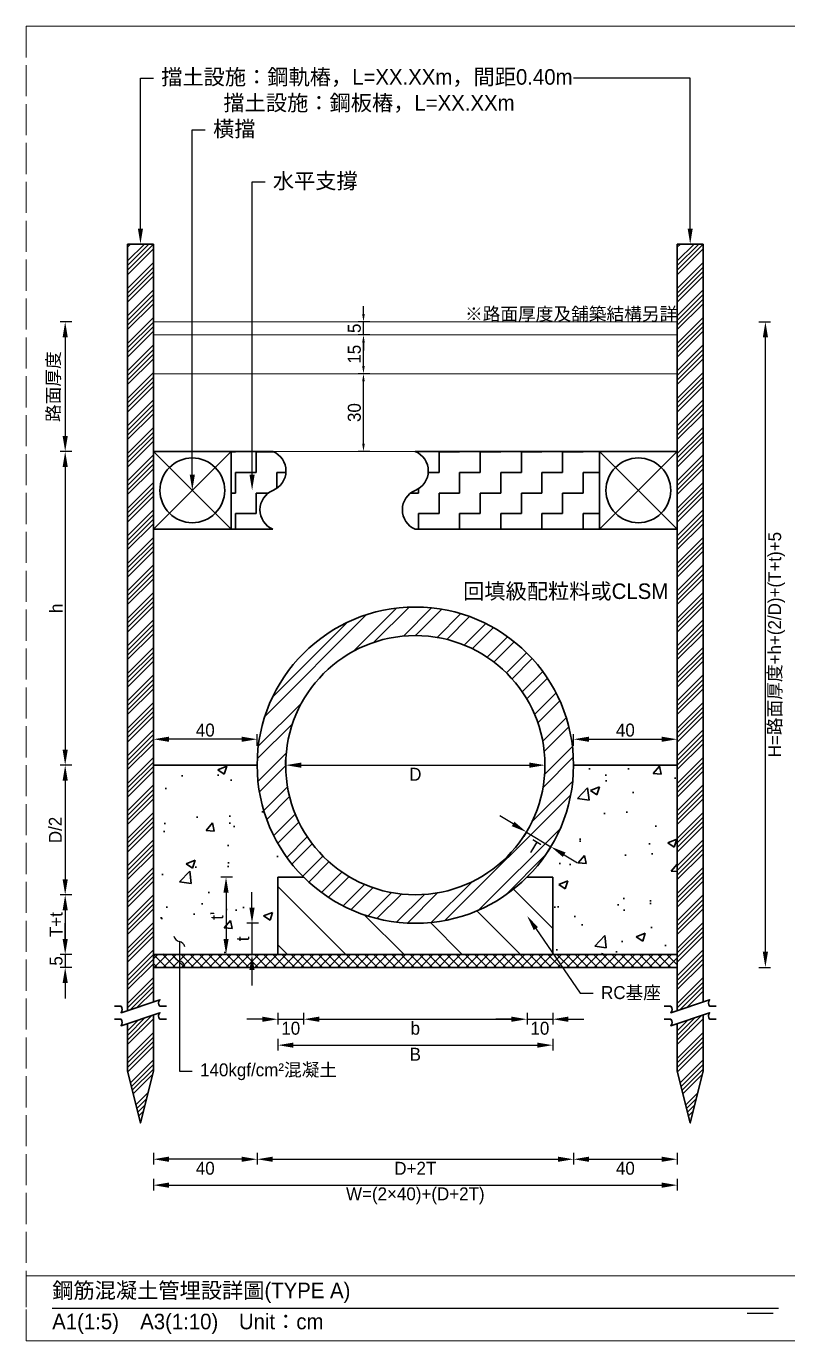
# Model space of a CAD drawing. Extents: x -781 to 13690, y -2778 to 2196.
# Drawn here: x -780 to -486, y -507 to 0 of the extents above; entities that cross this region are included whole.
import ezdxf
from ezdxf import colors
from ezdxf.entities.mleader import LeaderData, LeaderLine
from ezdxf.math import Vec2, Vec3

# ---------------------------------------------------------------- set-up
doc = ezdxf.new("R2010")
doc.units = 0
doc.header["$MEASUREMENT"] = 0
doc.linetypes.add('ACAD_ISO02W100', pattern=[15, 12, -3])
doc.layers.add('一、4.基本-隱藏', color=9, linetype='ACAD_ISO02W100', lineweight=20, plot=False)
doc.layers.add('三、3.文字-註解文字', color=2, linetype='Continuous')
for name, color, linetype, lineweight in [('二、2.繪圖-施作項目', 181, 'Continuous', 30), ('二、4.繪圖-設計鋪面', 40, 'Continuous', 20), ('二、6.繪圖-其他施作項目', 35, 'Continuous', 30)]:
    doc.layers.add(name, color=color, linetype=linetype, lineweight=lineweight)
doc.styles.add('次圖名(詳圖)', font='MS PGothic.ttf', dxfattribs={"height": 6})
doc.styles.add('註解文字(詳圖)', font='MS PGothic.ttf', dxfattribs={"height": 5})
doc.dimstyles.new('註解文字(詳圖)', dxfattribs={"dimtxt": 5, "dimasz": 6, "dimexe": 2, "dimexo": 5, "dimgap": 1, "dimtad": 2, "dimdsep": 46, "dimtxsty": '註解文字(詳圖)', "dimcen": 0.1, "dimclrd": 256, "dimclre": 256, "dimclrt": 256, "dimadec": 0, "dimazin": 0, "dimtfac": 1, "dimtmove": 0, "dimatfit": 3, "dimfxlon": 1, "dimtolj": 1, "dimtzin": 0, "dimlwd": -1, "dimlwe": -1, "dimarcsym": 1})

# ---------------------------------------------------------------- blocks, each defined once
blk = doc.blocks.new('*D7')
at = {"layer": 'Defpoints', "color": 0, "transparency": 16777216}
for p in [(-730.98, -114), (-765, -164), (-730.98, -164)]:
    blk.add_point(p, dxfattribs=at)
at = {"layer": '三、3.文字-註解文字', "transparency": 16777216}
for p, q in [((-762.5, -114), (-767, -114)), ((-765, -120), (-765, -158)), ((-762.5, -164), (-767, -164))]:
    blk.add_line(p, q, dxfattribs=at)
for points in [[(-766, -120), (-764, -120), (-765, -114)], [(-766, -158), (-764, -158), (-765, -164)]]:
    blk.add_solid(points, dxfattribs=at)
at = {"layer": '三、3.文字-註解文字', "transparency": 16777216, "insert": (-769.32, -139), "char_height": 5, "attachment_point": 5, "rotation": 90, "style": '註解文字(詳圖)'}
blk.add_mtext('\\A1;路面厚度', dxfattribs=at)
blk = doc.blocks.new('*D8')
at = {"layer": 'Defpoints', "color": 0, "transparency": 16777216}
for p in [(-730.98, -164), (-765, -285), (-730.98, -285)]:
    blk.add_point(p, dxfattribs=at)
at = {"layer": '三、3.文字-註解文字', "transparency": 16777216}
for p, q in [((-762.5, -164), (-767, -164)), ((-765, -170), (-765, -279)), ((-762.5, -285), (-767, -285))]:
    blk.add_line(p, q, dxfattribs=at)
for points in [[(-766, -170), (-764, -170), (-765, -164)], [(-766, -279), (-764, -279), (-765, -285)]]:
    blk.add_solid(points, dxfattribs=at)
at = {"layer": '三、3.文字-註解文字', "transparency": 16777216, "insert": (-768.5, -224.5), "char_height": 5, "attachment_point": 5, "rotation": 90, "style": '註解文字(詳圖)'}
blk.add_mtext('\\A1;h', dxfattribs=at)
blk = doc.blocks.new('*D9')
at = {"layer": 'Defpoints', "color": 0, "transparency": 16777216}
for p in [(-629.98, -285), (-765, -335), (-629.98, -335)]:
    blk.add_point(p, dxfattribs=at)
at = {"layer": '三、3.文字-註解文字', "transparency": 16777216}
for p, q in [((-762.5, -285), (-767, -285)), ((-765, -291), (-765, -329)), ((-762.5, -335), (-767, -335))]:
    blk.add_line(p, q, dxfattribs=at)
for points in [[(-766, -291), (-764, -291), (-765, -285)], [(-766, -329), (-764, -329), (-765, -335)]]:
    blk.add_solid(points, dxfattribs=at)
at = {"layer": '三、3.文字-註解文字', "transparency": 16777216, "insert": (-768.77, -310), "char_height": 5, "attachment_point": 5, "rotation": 90, "style": '註解文字(詳圖)'}
blk.add_mtext('\\A1;D/2', dxfattribs=at)
blk = doc.blocks.new('*D10')
at = {"layer": 'Defpoints', "color": 0, "transparency": 16777216}
for p in [(-629.98, -335), (-765, -358), (-629.98, -358)]:
    blk.add_point(p, dxfattribs=at)
at = {"layer": '三、3.文字-註解文字', "transparency": 16777216}
for p, q in [((-762.5, -335), (-767, -335)), ((-765, -341), (-765, -352)), ((-762.5, -358), (-767, -358))]:
    blk.add_line(p, q, dxfattribs=at)
for points in [[(-766, -341), (-764, -341), (-765, -335)], [(-766, -352), (-764, -352), (-765, -358)]]:
    blk.add_solid(points, dxfattribs=at)
at = {"layer": '三、3.文字-註解文字', "transparency": 16777216, "insert": (-768.5, -346.5), "char_height": 5, "attachment_point": 5, "rotation": 90, "style": '註解文字(詳圖)'}
blk.add_mtext('\\A1;T+t', dxfattribs=at)
blk = doc.blocks.new('*D11')
at = {"layer": 'Defpoints', "color": 0, "transparency": 16777216}
for p in [(-682.97, -358), (-765, -363), (-682.97, -363)]:
    blk.add_point(p, dxfattribs=at)
at = {"layer": '三、3.文字-註解文字', "transparency": 16777216}
for p, q in [((-765, -352), (-765, -346)), ((-762.5, -358), (-767, -358)), ((-765, -358), (-765, -363)), ((-762.5, -363), (-767, -363)), ((-765, -369), (-765, -375))]:
    blk.add_line(p, q, dxfattribs=at)
for points in [[(-766, -352), (-764, -352), (-765, -358)], [(-766, -369), (-764, -369), (-765, -363)]]:
    blk.add_solid(points, dxfattribs=at)
at = {"layer": '三、3.文字-註解文字', "transparency": 16777216, "insert": (-768.5, -360.5), "char_height": 5, "attachment_point": 5, "rotation": 90, "style": '註解文字(詳圖)'}
blk.add_mtext('\\A1;5', dxfattribs=at)
blk = doc.blocks.new('*D12')
at = {"layer": 'Defpoints', "color": 0, "transparency": 16777216}
for p in [(-730.98, -275), (-730.98, -285), (-690.98, -285)]:
    blk.add_point(p, dxfattribs=at)
at = {"layer": '三、3.文字-註解文字', "transparency": 16777216}
for p, q in [((-730.98, -277.5), (-730.98, -273)), ((-690.98, -277.5), (-690.98, -273)), ((-696.98, -275), (-724.98, -275))]:
    blk.add_line(p, q, dxfattribs=at)
for points in [[(-724.98, -274), (-724.98, -276), (-730.98, -275)], [(-696.98, -274), (-696.98, -276), (-690.98, -275)]]:
    blk.add_solid(points, dxfattribs=at)
at = {"layer": '三、3.文字-註解文字', "transparency": 16777216, "insert": (-710.98, -271.5), "char_height": 5, "attachment_point": 5, "style": '註解文字(詳圖)'}
blk.add_mtext('\\A1;40', dxfattribs=at)
blk = doc.blocks.new('*D13')
at = {"layer": 'Defpoints', "color": 0, "transparency": 16777216}
for p in [(-528.98, -275), (-568.98, -285), (-528.98, -285)]:
    blk.add_point(p, dxfattribs=at)
at = {"layer": '三、3.文字-註解文字', "transparency": 16777216}
for p, q in [((-568.98, -277.5), (-568.98, -273)), ((-528.98, -277.5), (-528.98, -273)), ((-562.98, -275), (-534.98, -275))]:
    blk.add_line(p, q, dxfattribs=at)
for points in [[(-562.98, -274), (-562.98, -276), (-568.98, -275)], [(-534.98, -274), (-534.98, -276), (-528.98, -275)]]:
    blk.add_solid(points, dxfattribs=at)
at = {"layer": '三、3.文字-註解文字', "transparency": 16777216, "insert": (-548.98, -271.5), "char_height": 5, "attachment_point": 5, "style": '註解文字(詳圖)'}
blk.add_mtext('\\A1;40', dxfattribs=at)
blk = doc.blocks.new('*D14')
at = {"layer": 'Defpoints', "color": 0, "transparency": 16777216}
for p in [(-679.98, -285), (-579.98, -285), (-579.98, -285)]:
    blk.add_point(p, dxfattribs=at)
at = {"layer": '三、3.文字-註解文字', "transparency": 16777216}
for p, q in [((-679.98, -285), (-679.98, -283)), ((-579.98, -285), (-579.98, -283)), ((-673.98, -285), (-585.98, -285))]:
    blk.add_line(p, q, dxfattribs=at)
for points in [[(-673.98, -284), (-673.98, -286), (-679.98, -285)], [(-585.98, -284), (-585.98, -286), (-579.98, -285)]]:
    blk.add_solid(points, dxfattribs=at)
at = {"layer": '三、3.文字-註解文字', "transparency": 16777216, "insert": (-629.98, -288.5), "char_height": 5, "attachment_point": 5, "style": '註解文字(詳圖)'}
blk.add_mtext('\\A1;D', dxfattribs=at)
blk = doc.blocks.new('*D15')
at = {"layer": 'Defpoints', "color": 0, "transparency": 16777216}
for p in [(-629.98, -346), (-692.97, -358), (-629.98, -358)]:
    blk.add_point(p, dxfattribs=at)
at = {"layer": '三、3.文字-註解文字', "transparency": 16777216}
for p, q in [((-692.97, -340), (-692.97, -334)), ((-690.47, -346), (-694.97, -346)), ((-692.97, -346), (-692.97, -358)), ((-690.47, -358), (-694.97, -358)), ((-692.97, -364), (-692.97, -370))]:
    blk.add_line(p, q, dxfattribs=at)
for points in [[(-693.97, -340), (-691.97, -340), (-692.97, -346)], [(-693.97, -364), (-691.97, -364), (-692.97, -358)]]:
    blk.add_solid(points, dxfattribs=at)
at = {"layer": '三、3.文字-註解文字', "transparency": 16777216, "insert": (-696.47, -352), "char_height": 5, "attachment_point": 5, "rotation": 90, "style": '註解文字(詳圖)'}
blk.add_mtext('\\A1;t', dxfattribs=at)
blk = doc.blocks.new('*D16')
at = {"layer": 'Defpoints', "color": 0, "transparency": 16777216}
for p in [(-682.97, -328.19), (-702.97, -358), (-682.97, -358)]:
    blk.add_point(p, dxfattribs=at)
at = {"layer": '三、3.文字-註解文字', "transparency": 16777216}
for p, q in [((-700.47, -328.19), (-704.97, -328.19)), ((-702.97, -334.19), (-702.97, -352)), ((-700.47, -358), (-704.97, -358))]:
    blk.add_line(p, q, dxfattribs=at)
for points in [[(-703.97, -334.19), (-701.97, -334.19), (-702.97, -328.19)], [(-703.97, -352), (-701.97, -352), (-702.97, -358)]]:
    blk.add_solid(points, dxfattribs=at)
at = {"layer": '三、3.文字-註解文字', "transparency": 16777216, "insert": (-706.47, -343.1), "char_height": 5, "attachment_point": 5, "rotation": 90, "style": '註解文字(詳圖)'}
blk.add_mtext("\\A1;t'", dxfattribs=at)
blk = doc.blocks.new('*D17')
at = {"layer": 'Defpoints', "color": 0, "transparency": 16777216}
for p in [(-528.98, -114), (-494.98, -114), (-528.98, -363)]:
    blk.add_point(p, dxfattribs=at)
at = {"layer": '三、3.文字-註解文字', "transparency": 16777216}
for p, q in [((-497.48, -114), (-492.98, -114)), ((-494.98, -357), (-494.98, -120)), ((-497.48, -363), (-492.98, -363))]:
    blk.add_line(p, q, dxfattribs=at)
for points in [[(-495.98, -120), (-493.98, -120), (-494.98, -114)], [(-495.98, -357), (-493.98, -357), (-494.98, -363)]]:
    blk.add_solid(points, dxfattribs=at)
at = {"layer": '三、3.文字-註解文字', "transparency": 16777216, "insert": (-490.65, -238.5), "char_height": 5, "attachment_point": 5, "rotation": 90, "style": '註解文字(詳圖)'}
blk.add_mtext('\\A1;{\\fMS PGothic|b0|i0|c128|p34;H}=路面厚度+h+(2/D)+(T+t)+5', dxfattribs=at)
blk = doc.blocks.new('*D18')
at = {"layer": 'Defpoints', "color": 0, "transparency": 16777216}
for p in [(-682.97, -328.19), (-673.05, -328.19), (-673.05, -383)]:
    blk.add_point(p, dxfattribs=at)
at = {"layer": '三、3.文字-註解文字', "transparency": 16777216}
for p, q in [((-688.97, -383), (-694.97, -383)), ((-682.97, -380.5), (-682.97, -385)), ((-682.97, -383), (-673.05, -383)), ((-673.05, -380.5), (-673.05, -385)), ((-667.05, -383), (-661.05, -383))]:
    blk.add_line(p, q, dxfattribs=at)
for points in [[(-688.97, -382), (-688.97, -384), (-682.97, -383)], [(-667.05, -382), (-667.05, -384), (-673.05, -383)]]:
    blk.add_solid(points, dxfattribs=at)
at = {"layer": '三、3.文字-註解文字', "transparency": 16777216, "insert": (-678.01, -386.5), "char_height": 5, "attachment_point": 5, "style": '註解文字(詳圖)'}
blk.add_mtext('\\A1;10', dxfattribs=at)
blk = doc.blocks.new('*D19')
at = {"layer": 'Defpoints', "color": 0, "transparency": 16777216}
for p in [(-586.9, -328.19), (-576.99, -328.19), (-576.99, -383)]:
    blk.add_point(p, dxfattribs=at)
at = {"layer": '三、3.文字-註解文字', "transparency": 16777216}
for p, q in [((-592.9, -383), (-598.9, -383)), ((-586.9, -380.5), (-586.9, -385)), ((-586.9, -383), (-576.99, -383)), ((-576.99, -380.5), (-576.99, -385)), ((-570.99, -383), (-564.99, -383))]:
    blk.add_line(p, q, dxfattribs=at)
for points in [[(-592.9, -382), (-592.9, -384), (-586.9, -383)], [(-570.99, -382), (-570.99, -384), (-576.99, -383)]]:
    blk.add_solid(points, dxfattribs=at)
at = {"layer": '三、3.文字-註解文字', "transparency": 16777216, "insert": (-581.94, -386.5), "char_height": 5, "attachment_point": 5, "style": '註解文字(詳圖)'}
blk.add_mtext('\\A1;10', dxfattribs=at)
blk = doc.blocks.new('*D20')
at = {"layer": 'Defpoints', "color": 0, "transparency": 16777216}
for p in [(-673.05, -328.19), (-586.9, -328.19), (-586.9, -383)]:
    blk.add_point(p, dxfattribs=at)
at = {"layer": '三、3.文字-註解文字', "transparency": 16777216}
for p, q in [((-673.05, -380.5), (-673.05, -385)), ((-667.05, -383), (-592.9, -383)), ((-586.9, -380.5), (-586.9, -385))]:
    blk.add_line(p, q, dxfattribs=at)
for points in [[(-667.05, -382), (-667.05, -384), (-673.05, -383)], [(-592.9, -382), (-592.9, -384), (-586.9, -383)]]:
    blk.add_solid(points, dxfattribs=at)
at = {"layer": '三、3.文字-註解文字', "transparency": 16777216, "insert": (-629.98, -386.5), "char_height": 5, "attachment_point": 5, "style": '註解文字(詳圖)'}
blk.add_mtext('\\A1;b', dxfattribs=at)
blk = doc.blocks.new('*D21')
at = {"layer": 'Defpoints', "color": 0, "transparency": 16777216}
for p in [(-682.97, -358), (-576.99, -358), (-576.99, -393)]:
    blk.add_point(p, dxfattribs=at)
at = {"layer": '三、3.文字-註解文字', "transparency": 16777216}
for p, q in [((-682.97, -390.5), (-682.97, -395)), ((-676.97, -393), (-582.99, -393)), ((-576.99, -390.5), (-576.99, -395))]:
    blk.add_line(p, q, dxfattribs=at)
for points in [[(-676.97, -392), (-676.97, -394), (-682.97, -393)], [(-582.99, -392), (-582.99, -394), (-576.99, -393)]]:
    blk.add_solid(points, dxfattribs=at)
at = {"layer": '三、3.文字-註解文字', "transparency": 16777216, "insert": (-629.98, -396.5), "char_height": 5, "attachment_point": 5, "style": '註解文字(詳圖)'}
blk.add_mtext('\\A1;B', dxfattribs=at)
blk = doc.blocks.new('*D22')
at = {"layer": 'Defpoints', "color": 0, "transparency": 16777216}
for p in [(-730.98, -358), (-528.98, -358), (-528.98, -447)]:
    blk.add_point(p, dxfattribs=at)
at = {"layer": '三、3.文字-註解文字', "transparency": 16777216}
for p, q in [((-730.98, -444.5), (-730.98, -449)), ((-528.98, -444.5), (-528.98, -449)), ((-724.98, -447), (-534.98, -447))]:
    blk.add_line(p, q, dxfattribs=at)
for points in [[(-724.98, -446), (-724.98, -448), (-730.98, -447)], [(-534.98, -446), (-534.98, -448), (-528.98, -447)]]:
    blk.add_solid(points, dxfattribs=at)
at = {"layer": '三、3.文字-註解文字', "transparency": 16777216, "insert": (-629.98, -451.1), "char_height": 5, "attachment_point": 5, "style": '註解文字(詳圖)'}
blk.add_mtext('\\A1;{\\fMS PGothic|b0|i0|c128|p34;W}=(2{\\fMS PGothic|b0|i0|c128|p34;×}40)+(D+2T)', dxfattribs=at)
blk = doc.blocks.new('_Integral')
at = {"color": 0, "linetype": 'ByBlock', "lineweight": -2}
for centre, start, end in [((0.445, -0.091), 102, 168), ((-0.445, 0.091), 282, 348)]:
    blk.add_arc(centre, 0.454, start, end, dxfattribs=at)
blk = doc.blocks.new('*D37')
at = {"layer": 'Defpoints', "color": 0, "transparency": 16777216}
for p in [(-649.98, -134), (-629.98, -134), (-629.98, -164)]:
    blk.add_point(p, dxfattribs=at)
at = {"layer": '三、3.文字-註解文字', "transparency": 16777216}
for p, q in [((-647.48, -134), (-651.98, -134)), ((-649.98, -161), (-649.98, -137)), ((-647.48, -164), (-651.98, -164))]:
    blk.add_line(p, q, dxfattribs=at)
for points in [[(-650.48, -137), (-649.48, -137), (-649.98, -134)], [(-650.48, -161), (-649.48, -161), (-649.98, -164)]]:
    blk.add_solid(points, dxfattribs=at)
at = {"layer": '三、3.文字-註解文字', "transparency": 16777216, "insert": (-653.48, -149), "char_height": 5, "attachment_point": 5, "rotation": 90, "style": '註解文字(詳圖)'}
blk.add_mtext('\\A1;30', dxfattribs=at)
blk = doc.blocks.new('*D38')
at = {"layer": 'Defpoints', "color": 0, "transparency": 16777216}
for p in [(-649.98, -119), (-629.98, -119), (-629.98, -134)]:
    blk.add_point(p, dxfattribs=at)
at = {"layer": '三、3.文字-註解文字', "transparency": 16777216}
for p, q in [((-647.48, -119), (-651.98, -119)), ((-649.98, -131), (-649.98, -122)), ((-647.48, -134), (-651.98, -134))]:
    blk.add_line(p, q, dxfattribs=at)
for points in [[(-650.48, -122), (-649.48, -122), (-649.98, -119)], [(-650.48, -131), (-649.48, -131), (-649.98, -134)]]:
    blk.add_solid(points, dxfattribs=at)
at = {"layer": '三、3.文字-註解文字', "transparency": 16777216, "insert": (-653.48, -126.5), "char_height": 5, "attachment_point": 5, "rotation": 90, "style": '註解文字(詳圖)'}
blk.add_mtext('\\A1;15', dxfattribs=at)
blk = doc.blocks.new('*D39')
at = {"layer": 'Defpoints', "color": 0, "transparency": 16777216}
for p in [(-649.98, -114), (-629.98, -114), (-629.98, -119)]:
    blk.add_point(p, dxfattribs=at)
at = {"layer": '三、3.文字-註解文字', "transparency": 16777216}
for p, q in [((-649.98, -111), (-649.98, -108)), ((-647.48, -114), (-651.98, -114)), ((-649.98, -119), (-649.98, -114)), ((-647.48, -119), (-651.98, -119)), ((-649.98, -122), (-649.98, -125))]:
    blk.add_line(p, q, dxfattribs=at)
for points in [[(-650.48, -111), (-649.48, -111), (-649.98, -114)], [(-650.48, -122), (-649.48, -122), (-649.98, -119)]]:
    blk.add_solid(points, dxfattribs=at)
at = {"layer": '三、3.文字-註解文字', "transparency": 16777216, "insert": (-653.48, -116.5), "char_height": 5, "attachment_point": 5, "rotation": 90, "style": '註解文字(詳圖)'}
blk.add_mtext('\\A1;5', dxfattribs=at)
blk = doc.blocks.new('*D40')
at = {"layer": 'Defpoints', "color": 0, "transparency": 16777216}
for p in [(-587.14, -310.78), (-577.71, -316.45), (-577.71, -316.45)]:
    blk.add_point(p, dxfattribs=at)
at = {"layer": '三、3.文字-註解文字', "transparency": 16777216}
for p, q in [((-592.28, -307.69), (-597.42, -304.59)), ((-587.14, -310.78), (-588.17, -312.49)), ((-587.14, -310.78), (-577.71, -316.45)), ((-577.71, -316.45), (-578.74, -318.16)), ((-572.57, -319.54), (-567.43, -322.64))]:
    blk.add_line(p, q, dxfattribs=at)
for points in [[(-591.76, -306.83), (-592.79, -308.54), (-587.14, -310.78)], [(-572.05, -318.69), (-573.09, -320.4), (-577.71, -316.45)]]:
    blk.add_solid(points, dxfattribs=at)
at = {"layer": '三、3.文字-註解文字', "transparency": 16777216, "insert": (-584.23, -316.61), "char_height": 5, "attachment_point": 5, "rotation": 328.9638, "style": '註解文字(詳圖)'}
blk.add_mtext('\\A1;T', dxfattribs=at)
blk = doc.blocks.new('*D111')
at = {"layer": 'Defpoints', "color": 0, "transparency": 16777216}
for p in [(-730.98, -285), (-690.98, -285), (-730.98, -437)]:
    blk.add_point(p, dxfattribs=at)
at = {"layer": '三、3.文字-註解文字', "transparency": 16777216}
for p, q in [((-730.98, -434.5), (-730.98, -439)), ((-690.98, -434.5), (-690.98, -439)), ((-696.98, -437), (-724.98, -437))]:
    blk.add_line(p, q, dxfattribs=at)
for points in [[(-724.98, -436), (-724.98, -438), (-730.98, -437)], [(-696.98, -436), (-696.98, -438), (-690.98, -437)]]:
    blk.add_solid(points, dxfattribs=at)
at = {"layer": '三、3.文字-註解文字', "transparency": 16777216, "insert": (-710.98, -440.5), "char_height": 5, "attachment_point": 5, "style": '註解文字(詳圖)'}
blk.add_mtext('\\A1;40', dxfattribs=at)
blk = doc.blocks.new('*D112')
at = {"layer": 'Defpoints', "color": 0, "transparency": 16777216}
for p in [(-690.98, -285), (-568.98, -285), (-568.98, -437)]:
    blk.add_point(p, dxfattribs=at)
at = {"layer": '三、3.文字-註解文字', "transparency": 16777216}
for p, q in [((-690.98, -434.5), (-690.98, -439)), ((-568.98, -434.5), (-568.98, -439)), ((-684.98, -437), (-574.98, -437))]:
    blk.add_line(p, q, dxfattribs=at)
for points in [[(-684.98, -436), (-684.98, -438), (-690.98, -437)], [(-574.98, -436), (-574.98, -438), (-568.98, -437)]]:
    blk.add_solid(points, dxfattribs=at)
at = {"layer": '三、3.文字-註解文字', "transparency": 16777216, "insert": (-629.98, -440.5), "char_height": 5, "attachment_point": 5, "style": '註解文字(詳圖)'}
blk.add_mtext('\\A1;D+2T', dxfattribs=at)
blk = doc.blocks.new('*D113')
at = {"layer": 'Defpoints', "color": 0, "transparency": 16777216}
for p in [(-568.98, -285), (-528.98, -285), (-528.98, -437)]:
    blk.add_point(p, dxfattribs=at)
at = {"layer": '三、3.文字-註解文字', "transparency": 16777216}
for p, q in [((-568.98, -434.5), (-568.98, -439)), ((-528.98, -434.5), (-528.98, -439)), ((-562.98, -437), (-534.98, -437))]:
    blk.add_line(p, q, dxfattribs=at)
for points in [[(-562.98, -436), (-562.98, -438), (-568.98, -437)], [(-534.98, -436), (-534.98, -438), (-528.98, -437)]]:
    blk.add_solid(points, dxfattribs=at)
at = {"layer": '三、3.文字-註解文字', "transparency": 16777216, "insert": (-548.98, -440.5), "char_height": 5, "attachment_point": 5, "style": '註解文字(詳圖)'}
blk.add_mtext('\\A1;40', dxfattribs=at)

msp = doc.modelspace()

# ---------------------------------------------------------------- hatches: boundary and pattern name
at = {"layer": '二、2.繪圖-施作項目'}
h = msp.add_hatch(dxfattribs=at)
h.set_pattern_fill('ANSI32', color=256)
h.set_pattern_definition([(45, (-1400.807, 1463.642), (-6.73519, 6.73519), []), (45, (-1396.317, 1463.642), (-6.73519, 6.73519), [])])
h.paths.add_polyline_path([(-690.978, -285, 1), (-568.978, -285, 1)])
h.paths.add_polyline_path([(-579.978, -285, -1), (-679.978, -285, -1)], flags=16)
h = msp.add_hatch(dxfattribs=at)
h.set_pattern_fill('AR-CONC', color=256, scale=5)
h.set_pattern_definition([(50, (-26.867, 1e-14), (35.863, -3.1376), [3.75, -41.25]), (355, (-26.867, 1e-14), (-6.9376, 37.6096), [3, -33]), (100.4514, (-23.88, -0.26), (28.9254, 34.472), [3.187, -35.0571]), (46.184, (-26.867, 10), (53.362, -8.276), [5.625, -61.875]), (96.636, (-22.42, 9.31), (46.733, 48.706), [4.7805, -52.5857]), (351.184, (-26.867, 10), (46.733, 48.706), [4.5, -49.5]), (21, (-21.867, 7.5), (29.8454, -20.1309), [3.75, -41.25]), (326, (-21.867, 7.5), (12.1658, 36.2575), [3, -33]), (71.4514, (-19.38, 5.822), (42.0111, 16.1266), [3.187, -35.0571]), (37.5, (-26.867, 1e-14), (0.608, 16.6447), [0, -32.6, 0, -33.5, 0, -33.125]), (7.5, (-26.867, 1e-14), (13.15348, 19.7206), [0, -19.1, 0, -31.85, 0, -12.625]), (327.5, (-38.017, 1e-14), (26.69112, -1.12774), [0, -12.5, 0, -39, 0, -51.75]), (317.5, (-43.017, 1e-14), (29.1593, 5.00525), [0, -16.25, 0, -25.9, 0, -36.75])])
h.paths.add_polyline_path([(-690.978, -285), (-730.978, -285), (-730.978, -358), (-682.968, -358), (-682.968, -328.19), (-673.055, -328.19, -0.199253)])
h.paths.add_polyline_path([(-528.978, -285), (-568.978, -285, -0.199253), (-586.901, -328.19), (-576.988, -328.19), (-576.988, -358), (-528.978, -358)])
h.paths.add_polyline_path([(-691.695, -354.486), (-691.695, -349.429), (-701.468, -349.429), (-701.468, -354.486)], flags=24)
h.paths.add_polyline_path([(-701.695, -346.163), (-701.695, -339.629), (-711.468, -339.629), (-711.468, -346.163)], flags=24)
h = msp.add_hatch(dxfattribs=at)
h.set_pattern_fill('ANSI31', color=256, scale=5, angle=270)
h.set_pattern_definition([(315, (-1400.807, 1463.642), (11.22532, 11.22532), [])])
h.paths.add_polyline_path([(-673.055, -328.19), (-682.968, -328.19), (-682.968, -358), (-576.988, -358), (-576.988, -328.19), (-586.901, -328.19, -0.4134461)])
h = msp.add_hatch(dxfattribs=at)
h.set_pattern_fill('ANSI37', color=256, scale=20)
h.paths.add_polyline_path([(-528.978, -358), (-730.978, -358), (-730.978, -363), (-528.978, -363)])
at = {"layer": '二、6.繪圖-其他施作項目'}
h = msp.add_hatch(dxfattribs=at)
h.set_pattern_fill('ANSI34', color=256, scale=10)
h.set_pattern_definition([(45, (-2369.965, 518.504), (-5.3033, 5.3033), []), (45, (-2368.197, 518.504), (-5.3033, 5.3033), []), (45, (-2366.4295, 518.504), (-5.3033, 5.3033), []), (45, (-2364.662, 518.504), (-5.3033, 5.3033), [])])
h.paths.add_polyline_path([(-730.978, -381.333), (-740.978, -384.667), (-740.978, -403), (-735.978, -423), (-730.978, -403)])
h.paths.add_polyline_path([(-730.978, -84), (-740.978, -84), (-740.978, -379.667), (-730.978, -376.333)])
h = msp.add_hatch(dxfattribs=at)
h.set_pattern_fill('ANSI34', color=256, scale=10)
h.set_pattern_definition([(45, (-2157.965, 518.504), (-5.3033, 5.3033), []), (45, (-2156.197, 518.504), (-5.3033, 5.3033), []), (45, (-2154.4295, 518.504), (-5.3033, 5.3033), []), (45, (-2152.662, 518.504), (-5.3033, 5.3033), [])])
h.paths.add_polyline_path([(-518.978, -381.333), (-528.978, -384.667), (-528.978, -403), (-523.978, -423), (-518.978, -403)])
h.paths.add_polyline_path([(-518.978, -84), (-528.978, -84), (-528.978, -379.667), (-518.978, -376.333)])
h = msp.add_hatch(dxfattribs=at)
h.set_pattern_fill('ZIGZAG', color=256, scale=2.5)
h.set_pattern_definition([(0, (-5168.1, 391.444), (7.9375, 7.9375), [7.9375, -7.9375]), (90, (-5160.162, 391.444), (-7.9375, 7.9375), [7.9375, -7.9375])])
edge = h.paths.add_edge_path()
edge.add_arc((-681.753, -186.5), 8.125, 112.61986, 247.38014)
edge.add_line((-684.878, -194), (-700.978, -194))
edge.add_line((-700.978, -194), (-700.978, -164))
edge.add_line((-700.978, -164), (-684.878, -164))
edge.add_arc((-688.003, -171.5), 8.125, -67.38014, 67.38014, ccw=False)
h = msp.add_hatch(dxfattribs=at)
h.set_pattern_fill('ZIGZAG', color=256, scale=2.5)
h.set_pattern_definition([(0, (-5288.1, 391.444), (7.9375, 7.9375), [7.9375, -7.9375]), (90, (-5280.162, 391.444), (-7.9375, 7.9375), [7.9375, -7.9375])])
edge = h.paths.add_edge_path()
edge.add_arc((-626.853, -186.5), 8.125, 112.61986, 247.38014)
edge.add_line((-629.978, -194), (-558.978, -194))
edge.add_line((-558.978, -194), (-558.978, -164))
edge.add_line((-558.978, -164), (-629.978, -164))
edge.add_arc((-633.103, -171.5), 8.125, -67.38014, 67.38014, ccw=False)

# ---------------------------------------------------------------- linework, layer by layer
at = {"layer": '一、4.基本-隱藏'}
for points in [[(-780, 0), (0, 0), (0, -507), (-780, -507)], [(-479.978, 0), (-780, 0), (-780, -482), (-479.978, -482)], [(-479.978, -482), (-780, -482), (-780, -507), (-479.978, -507)]]:
    msp.add_lwpolyline(points, close=True, dxfattribs=at)
at = {"layer": '三、3.文字-註解文字'}
for points in [[(-770, -494.5), (-489.978, -494.5)], [(-491.978, -496.5), (-501.978, -496.5)]]:
    msp.add_lwpolyline(points, dxfattribs=at)
at = {"layer": '二、2.繪圖-施作項目'}
for points in [[(-730.978, -285), (-690.978, -285)], [(-568.978, -285), (-528.978, -285)], [(-682.968, -328.19), (-673.055, -328.19)], [(-682.968, -328.19), (-682.968, -358)], [(-586.901, -328.19), (-576.988, -328.19)], [(-576.988, -328.19), (-576.988, -358)], [(-730.978, -358), (-528.978, -358)], [(-682.968, -358), (-576.988, -358)], [(-730.978, -363), (-528.978, -363)]]:
    msp.add_lwpolyline(points, dxfattribs=at)
for radius in [61, 50]:
    msp.add_circle((-629.978, -285), radius, dxfattribs=at)
at = {"layer": '二、4.繪圖-設計鋪面'}
for points in [[(-730.978, -114), (-528.978, -114)], [(-730.978, -119), (-528.978, -119)], [(-730.978, -134), (-528.978, -134)], [(-730.978, -164), (-528.978, -164)], [(-730.978, -164), (-528.978, -164)]]:
    msp.add_lwpolyline(points, dxfattribs=at)
at = {"layer": '二、6.繪圖-其他施作項目'}
for points in [[(-740.978, -379.667), (-740.978, -84)], [(-740.978, -84), (-730.978, -84)], [(-730.978, -84), (-730.978, -376.333)], [(-528.978, -379.667), (-528.978, -84)], [(-528.978, -84), (-518.978, -84)], [(-518.978, -84), (-518.978, -376.333)], [(-730.978, -164), (-700.978, -194)], [(-700.978, -164), (-730.978, -194)], [(-700.978, -164), (-684.878, -164)], [(-629.978, -164), (-558.978, -164)], [(-558.978, -164), (-528.978, -194)], [(-528.978, -164), (-558.978, -194)], [(-700.978, -194), (-684.878, -194)], [(-629.978, -194), (-558.978, -194)], [(-730.978, -381.333), (-730.978, -403), (-735.978, -423), (-740.978, -403), (-740.978, -384.667)], [(-518.978, -381.333), (-518.978, -403), (-523.978, -423), (-528.978, -403), (-528.978, -384.667)]]:
    msp.add_lwpolyline(points, dxfattribs=at)
for points in [[(-730.978, -164), (-700.978, -164), (-700.978, -194), (-730.978, -194)], [(-558.978, -164), (-528.978, -164), (-528.978, -194), (-558.978, -194)]]:
    msp.add_lwpolyline(points, close=True, dxfattribs=at)
for points in [[(-684.878, -164, -0.6666667), (-684.878, -179, 0.6666667), (-684.878, -194)], [(-629.978, -194, -0.6666667), (-629.978, -179, 0.6666667), (-629.978, -164)], [(-745.978, -378), (-743.478, -378, -0.4), (-743.478, -380.5), (-728.478, -375.5, 0.4), (-728.478, -378), (-725.978, -378)], [(-533.978, -378), (-531.478, -378, -0.4), (-531.478, -380.5), (-516.478, -375.5, 0.4), (-516.478, -378), (-513.978, -378)], [(-745.978, -383), (-743.478, -383, -0.4), (-743.478, -385.5), (-728.478, -380.5, 0.4), (-728.478, -383), (-725.978, -383)], [(-533.978, -383), (-531.478, -383, -0.4), (-531.478, -385.5), (-516.478, -380.5, 0.4), (-516.478, -383), (-513.978, -383)]]:
    msp.add_lwpolyline(points, format="xyb", dxfattribs=at)
for centre in [(-715.978, -179), (-543.978, -179)]:
    msp.add_circle(centre, 12.5, dxfattribs=at)

# ---------------------------------------------------------------- texts
at = {"layer": '三、3.文字-註解文字', "style": '次圖名(詳圖)'}
for s, width, gutter_width, insert, char_height, attachment_point in [('※{\\fMS PGothic|b0|i0|c128|p34;路面厚度及舖築結構另詳}', 86.81419, 30, (-528.978, -114), 5, 9), ('回填{\\fMS PGothic|b0|i0|c128|p34;級配粒料或CLSM}', 83.93225, 30, (-572.001, -218.236), 6, 5), ('鋼筋混凝土管埋設詳圖(TYPE A)', 125.75509, 15, (-770, -488.5), 6, 4), ('{\\fMS PGothic|b0|i0|c128|p34;A1(1:}5{\\fMS PGothic|b0|i0|c128|p34;)\u3000A3(1:}1{\\fMS PGothic|b0|i0|c128|p34;0)^IUnit：cm}', 136.03259, 15, (-770, -500.5), 6, 4)]:
    msp.add_mtext_dynamic_manual_height_columns(s, width=width, gutter_width=gutter_width, heights=[0], dxfattribs=dict(at, insert=insert, char_height=char_height, attachment_point=attachment_point))

# ---------------------------------------------------------------- dimensions: what is measured, and where the dimension line sits
at = {"layer": '三、3.文字-註解文字'}
for base, p1, p2, text, picture, middle in [((-649.978, -114), (-629.978, -119), (-629.978, -114), '5', '*D39', (-653.478, -116.5)), ((-649.978, -119), (-629.978, -134), (-629.978, -119), '15', '*D38', (-653.478, -126.5)), ((-649.978, -134), (-629.978, -164), (-629.978, -134), '30', '*D37', (-653.478, -149))]:
    dim = msp.add_linear_dim(base=base, p1=p1, p2=p2, angle=90, text=text, dimstyle='註解文字(詳圖)', override={"dimasz": 3}, dxfattribs=at)
    dim.commit()
    dim.dimension.update_dxf_attribs({"geometry": picture, "text_midpoint": middle})
for base, p1, p2, text, picture, middle in [((-765, -164), (-730.978, -114), (-730.978, -164), '路面厚度', '*D7', (-769.324, -139)), ((-494.978, -114), (-528.978, -363), (-528.978, -114), '{\\fMS PGothic|b0|i0|c128|p34;H}=路面厚度+h+(2/D)+(T+t)+5', '*D17', (-490.654, -238.5)), ((-765, -285), (-730.978, -164), (-730.978, -285), 'h', '*D8', (-768.5, -224.5)), ((-765, -335), (-629.978, -285), (-629.978, -335), 'D/2', '*D9', (-768.77, -310)), ((-702.968, -358), (-682.968, -328.19), (-682.968, -358), "t'", '*D16', (-706.468, -343.095)), ((-692.968, -358), (-629.978, -346), (-629.978, -358), 't', '*D15', (-696.468, -352)), ((-765, -358), (-629.978, -335), (-629.978, -358), 'T+t', '*D10', (-768.5, -346.5)), ((-765, -363), (-682.968, -358), (-682.968, -363), '5', '*D11', (-768.5, -360.5))]:
    dim = msp.add_linear_dim(base=base, p1=p1, p2=p2, angle=90, text=text, dimstyle='註解文字(詳圖)', dxfattribs=at)
    dim.commit()
    dim.dimension.update_dxf_attribs({"geometry": picture, "text_midpoint": middle})
for base, p1, p2, text, picture, middle in [((-730.978, -275), (-690.978, -285), (-730.978, -285), '40', '*D12', (-710.978, -271.5)), ((-528.978, -275), (-568.978, -285), (-528.978, -285), '40', '*D13', (-548.978, -271.5)), ((-579.978, -285), (-679.978, -285), (-579.978, -285), 'D', '*D14', (-629.978, -288.5)), ((-730.978, -437), (-690.978, -285), (-730.978, -285), '40', '*D111', (-710.978, -440.5)), ((-568.978, -437), (-690.978, -285), (-568.978, -285), 'D+2T', '*D112', (-629.978, -440.5)), ((-528.978, -437), (-568.978, -285), (-528.978, -285), '40', '*D113', (-548.978, -440.5)), ((-673.055, -383), (-682.968, -328.19), (-673.055, -328.19), '10', '*D18', (-678.011, -386.5)), ((-586.901, -383), (-673.055, -328.19), (-586.901, -328.19), 'b', '*D20', (-629.978, -386.5)), ((-576.988, -383), (-586.901, -328.19), (-576.988, -328.19), '10', '*D19', (-581.944, -386.5)), ((-528.978, -447), (-730.978, -358), (-528.978, -358), '{\\fMS PGothic|b0|i0|c128|p34;W}=(2{\\fMS PGothic|b0|i0|c128|p34;×}40)+(D+2T)', '*D22', (-629.978, -451.097)), ((-576.988, -393), (-682.968, -358), (-576.988, -358), 'B', '*D21', (-629.978, -396.5))]:
    dim = msp.add_linear_dim(base=base, p1=p1, p2=p2, text=text, dimstyle='註解文字(詳圖)', dxfattribs=at)
    dim.commit()
    dim.dimension.update_dxf_attribs({"geometry": picture, "text_midpoint": middle})
dim = msp.add_aligned_dim(p1=(-587.136, -310.779), p2=(-577.711, -316.45), distance=0, text='T', dimstyle='註解文字(詳圖)', dxfattribs=at)
dim.commit()
dim.dimension.update_dxf_attribs({"geometry": '*D40', "text_midpoint": (-584.228, -316.614)})

# ---------------------------------------------------------------- leaders
ml = msp.add_multileader_mtext('Standard', dxfattribs=at)
ml.set_content('{\\fMS PGothic|b0|i0|c128|p34;擋土設施：鋼軌樁，L=XX.XXm}，間距0.40m\\P^I擋土設施：鋼板樁，L=XX.XXm', color=256, style='註解文字(詳圖)')
ml.set_leader_properties(color=144, linetype='ByLayer', lineweight=-1)
ml.build(insert=Vec2(0, 0))
ml.multileader.update_dxf_attribs({"dogleg_length": 5, "arrow_head_size": 6})
ctx = ml.context
ctx.base_point, ctx.char_height, ctx.arrow_head_size, ctx.landing_gap_size, ctx.plane_origin = Vec3(-730.978, -20), 6, 6, 3, Vec3(-735.978, -84)
notes = []
notes.append((ctx, [(0, (1, 1, 0), (-735.978, -20), (1, 0), 5, [(0, [(-735.978, -84)], 0, [])])]))
ctx.mtext.insert, ctx.mtext.flow_direction = Vec3(-727.978, -16.523), 5
ml = msp.add_multileader_mtext('Standard', dxfattribs=at)
ml.set_content(' ', color=256, style='註解文字(詳圖)')
ml.set_leader_properties(color=144, linetype='ByLayer', lineweight=-1)
ml.build(insert=Vec2(0, 0))
ml.multileader.update_dxf_attribs({"dogleg_length": 45, "arrow_head_size": 6})
ctx = ml.context
ctx.base_point, ctx.char_height, ctx.arrow_head_size, ctx.landing_gap_size, ctx.plane_origin = Vec3(-577.637, -20), 6, 6, 3, Vec3(-523.978, -84)
ctx.text_align_type = 2
notes.append((ctx, [(0, (1, 1, 0), (-523.978, -20), (-1, 0), 45, [(0, [(-523.978, -84)], 0, [])])]))
ctx.mtext.insert, ctx.mtext.alignment, ctx.mtext.flow_direction = Vec3(-571.978, -17), 3, 5
ml = msp.add_multileader_mtext('Standard', dxfattribs=at)
ml.set_content('橫擋', color=256, style='註解文字(詳圖)')
ml.set_leader_properties(color=144, linetype='ByLayer', lineweight=-1)
ml.build(insert=Vec2(0, 0))
ml.multileader.update_dxf_attribs({"dogleg_length": 5, "arrow_head_size": 6})
ctx = ml.context
ctx.base_point, ctx.char_height, ctx.arrow_head_size, ctx.landing_gap_size, ctx.plane_origin = Vec3(-710.978, -40), 6, 6, 3, Vec3(-715.978, -164)
notes.append((ctx, [(0, (1, 1, 0), (-715.978, -40), (1, 0), 5, [(0, [(-715.978, -179)], 0, [])])]))
ctx.mtext.insert, ctx.mtext.flow_direction = Vec3(-707.978, -36.557), 5
ml = msp.add_multileader_mtext('Standard', dxfattribs=at)
ml.set_content('水平支撐', color=256, style='註解文字(詳圖)')
ml.set_leader_properties(color=144, linetype='ByLayer', lineweight=-1)
ml.build(insert=Vec2(0, 0))
ml.multileader.update_dxf_attribs({"dogleg_length": 5, "arrow_head_size": 6})
ctx = ml.context
ctx.base_point, ctx.char_height, ctx.arrow_head_size, ctx.landing_gap_size, ctx.plane_origin = Vec3(-687.928, -60), 6, 6, 3, Vec3(-692.928, -164)
notes.append((ctx, [(0, (1, 1, 0), (-692.928, -60), (1, 0), 5, [(0, [(-692.928, -179)], 0, [])])]))
ctx.mtext.insert, ctx.mtext.flow_direction = Vec3(-684.928, -56.625), 5
ml = msp.add_multileader_mtext('Standard', dxfattribs=at)
ml.set_content('RC基座', color=256, style='註解文字(詳圖)')
ml.set_leader_properties(color=144, linetype='ByLayer', lineweight=-1)
ml.build(insert=Vec2(0, 0))
ml.multileader.update_dxf_attribs({"dogleg_length": 5, "arrow_head_size": 6})
ctx = ml.context
ctx.base_point, ctx.char_height, ctx.arrow_head_size, ctx.landing_gap_size, ctx.plane_origin = Vec3(-561.354, -373), 5, 6, 3, Vec3(-566.354, -330.5)
notes.append((ctx, [(0, (1, 1, 0), (-566.354, -373), (1, 0), 5, [(0, [(-586.901, -343.095)], 0, [])])]))
ctx.mtext.insert, ctx.mtext.flow_direction = Vec3(-558.354, -370.23), 5
ml = msp.add_multileader_mtext('Standard', dxfattribs=at)
ml.set_content('{\\fMS PGothic|b0|i0|c128|p34; }', color=256, style='註解文字(詳圖)')
ml.set_leader_properties(color=144, linetype='ByLayer', lineweight=-1)
ml.set_arrow_properties(name='INTEGRAL')
ml.build(insert=Vec2(0, 0))
ml.multileader.update_dxf_attribs({"dogleg_length": 5, "arrow_head_size": 6})
ctx = ml.context
ctx.base_point, ctx.char_height, ctx.arrow_head_size, ctx.landing_gap_size, ctx.plane_origin = Vec3(-715.978, -403), 5, 6, 3, Vec3(-720.978, -353)
notes.append((ctx, [(0, (1, 1, 0), (-720.978, -403), (1, 0), 5, [(0, [(-720.978, -353)], 0, [])])]))
ctx.mtext.insert, ctx.mtext.flow_direction = Vec3(-712.978, -400.5), 5
ml = msp.add_multileader_mtext('Standard', dxfattribs=at)
ml.set_content('140kgf/cm²混凝土', color=256, style='註解文字(詳圖)')
ml.set_leader_properties(color=144, linetype='ByLayer', lineweight=-1)
ml.set_arrow_properties(name='INTEGRAL')
ml.build(insert=Vec2(0, 0))
ml.multileader.update_dxf_attribs({"dogleg_length": 5, "arrow_head_size": 6})
ctx = ml.context
ctx.base_point, ctx.char_height, ctx.arrow_head_size, ctx.landing_gap_size, ctx.plane_origin = Vec3(-715.978, -403), 5, 6, 3, Vec3(-720.978, -360.5)
notes.append((ctx, [(0, (1, 1, 0), (-720.978, -403), (1, 0), 5, [(0, [(-720.978, -360.5)], 0, [])])]))
ctx.mtext.insert, ctx.mtext.flow_direction = Vec3(-712.978, -400.017), 5
for ctx, leaders in notes:
    for number, flags, end, landing, length, lines in leaders:
        leader = LeaderData()
        leader.index, (leader.has_last_leader_line, leader.has_dogleg_vector, leader.attachment_direction) = number, flags
        leader.last_leader_point, leader.dogleg_vector, leader.dogleg_length = Vec3(end), Vec3(landing), length
        for number, points, colour, breaks in lines:
            line = LeaderLine()
            line.index, line.vertices, line.color, line.breaks = number, Vec3.list(points), colors.encode_raw_color(colour), breaks
            leader.lines.append(line)
        ctx.leaders.append(leader)

doc.saveas('drawing.dxf')
